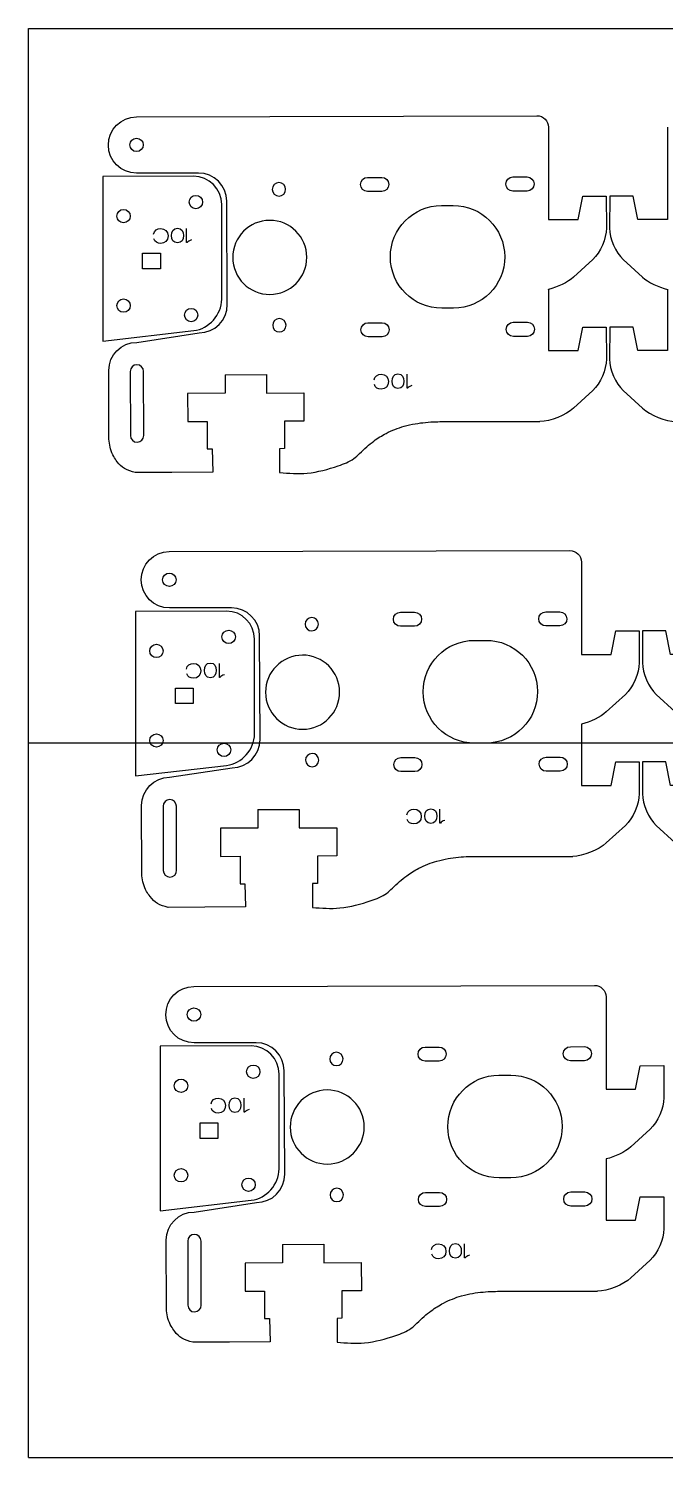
# Model space of a CAD drawing. Extents: x -610 to 0, y -305 to 0.
# Drawn here: x -609.6 to -473.8, y -304.8 to 0 of the extents above; entities that cross this region are included whole.
import ezdxf

# ---------------------------------------------------------------- set-up
doc = ezdxf.new("R2010")
doc.units = 0
doc.layers.add('CUTS', color=1, linetype='Continuous', true_color=0xff0000)
doc.layers.add('TEXT', color=5, linetype='Continuous', true_color=0x0000ff)
doc.layers.add('laser bed referance', color=3, linetype='Continuous', lineweight=25, true_color=0x00ff00)
doc.layers.add('Referance lines', color=2, linetype='Continuous', lineweight=25, true_color=0xffff00)

msp = doc.modelspace()

# ---------------------------------------------------------------- linework, layer by layer
at = {"layer": 'CUTS', "color": 1, "lineweight": 25, "true_color": 0xff0000}
for p, q in [((-586.6, -18.82), (-501.15, -18.59)), ((-567.68, -73.85), (-558.88, -73.82)), ((-567.67, -73.84), (-567.67, -77.79)), ((-558.88, -73.82), (-558.87, -77.76)), ((-567.67, -77.79), (-575.67, -77.82)), ((-575.67, -77.82), (-575.66, -83.82)), ((-558.87, -77.76), (-550.87, -77.73)), ((-550.87, -77.73), (-550.86, -83.74)), ((-575.66, -83.82), (-571.49, -83.81)), ((-571.49, -83.81), (-571.49, -89.65)), ((-550.86, -83.74), (-555, -83.75)), ((-555, -83.75), (-555, -89.61)), ((-521.04, -83.84), (-500.51, -83.82)), ((-592.43, -88.01), (-592.45, -87.57)), ((-571.49, -89.65), (-570.44, -89.65)), ((-570.44, -89.65), (-570.31, -94.61)), ((-556.04, -89.63), (-556.06, -94.73)), ((-555, -89.61), (-556.04, -89.63)), ((-579.01, -94.68), (-586.85, -94.72)), ((-570.31, -94.61), (-579.01, -94.68)), ((-579.6, -111.57), (-494.15, -111.34)), ((-560.68, -166.6), (-551.88, -166.58)), ((-560.67, -166.6), (-560.67, -170.55)), ((-551.88, -166.58), (-551.87, -170.52)), ((-560.67, -170.55), (-568.67, -170.58)), ((-568.67, -170.58), (-568.66, -176.58)), ((-551.87, -170.52), (-543.87, -170.49)), ((-543.87, -170.49), (-543.86, -176.5)), ((-568.66, -176.58), (-564.49, -176.56)), ((-564.49, -176.56), (-564.49, -182.41)), ((-543.86, -176.5), (-548, -176.51)), ((-548, -176.51), (-548, -182.36)), ((-514.04, -176.6), (-493.51, -176.58)), ((-585.43, -180.77), (-585.45, -180.33)), ((-564.49, -182.41), (-563.44, -182.41)), ((-563.44, -182.41), (-563.31, -187.36)), ((-549.04, -182.39), (-549.05, -187.49)), ((-548, -182.36), (-549.04, -182.39)), ((-572.01, -187.44), (-579.85, -187.48)), ((-563.31, -187.36), (-572.01, -187.44)), ((-574.35, -204.33), (-488.9, -204.1)), ((-555.43, -259.36), (-546.63, -259.33)), ((-555.42, -259.36), (-555.42, -263.31)), ((-546.63, -259.33), (-546.62, -263.28)), ((-555.42, -263.31), (-563.42, -263.34)), ((-563.42, -263.34), (-563.41, -269.34)), ((-546.62, -263.28), (-538.62, -263.25)), ((-538.62, -263.25), (-538.61, -269.25)), ((-563.41, -269.34), (-559.24, -269.32)), ((-559.24, -269.32), (-559.24, -275.17)), ((-538.61, -269.25), (-542.75, -269.27)), ((-542.75, -269.27), (-542.75, -275.12)), ((-508.79, -269.36), (-488.26, -269.34)), ((-580.18, -273.52), (-580.2, -273.09)), ((-559.24, -275.17), (-558.19, -275.16)), ((-558.19, -275.16), (-558.05, -280.12)), ((-543.79, -275.14), (-543.8, -280.24)), ((-542.75, -275.12), (-543.79, -275.14)), ((-566.76, -280.19), (-574.59, -280.23)), ((-558.05, -280.12), (-566.76, -280.19))]:
    msp.add_line(p, q, dxfattribs=at)
for points in [[(-498.68, -21.05), (-498.68, -40.75), (-492.35, -40.75), (-491.36, -35.73), (-486.36, -35.72), (-486.34, -42.56)], [(-473.33, -21.05), (-473.33, -40.75), (-479.66, -40.75), (-480.64, -35.73), (-485.64, -35.72), (-485.66, -42.56)], [(-574.4, -31.5), (-593.77, -31.56), (-593.77, -66.67), (-574.37, -64.43)], [(-573.33, -30.82), (-586.56, -30.83)], [(-537.28, -31.75), (-534.27, -31.74), (-534.27, -31.74)], [(-506.28, -31.66), (-503.27, -31.66), (-503.27, -31.66)], [(-534.27, -34.74), (-537.28, -34.75)], [(-503.27, -34.66), (-506.28, -34.66)], [(-568.41, -57.73), (-568.41, -37.51), (-568.41, -37.51)], [(-568.41, -57.73), (-568.41, -37.51), (-568.41, -37.51)], [(-567.22, -58.89), (-567.32, -36.8)], [(-521.51, -37.76), (-519.01, -37.75), (-519.01, -37.75)], [(-585.28, -48.64), (-585.28, -47.92), (-581.48, -47.92), (-581.48, -51.22), (-585.28, -51.22), (-585.28, -48.64), (-585.28, -48.64)], [(-489.27, -49.27), (-493.36, -53.03)], [(-482.73, -49.27), (-478.64, -53.03)], [(-498.67, -55.63), (-498.68, -55.62), (-498.68, -68.7), (-492.35, -68.7), (-491.36, -63.68), (-486.36, -63.67), (-486.34, -70.51)], [(-473.33, -55.63), (-473.33, -55.62), (-473.33, -68.7), (-479.66, -68.7), (-480.64, -63.68), (-485.64, -63.67), (-485.66, -70.51)], [(-518.95, -59.65), (-521.45, -59.66)], [(-537.2, -62.75), (-534.19, -62.74), (-534.19, -62.74)], [(-506.2, -62.66), (-503.19, -62.66), (-503.19, -62.66)], [(-586.51, -66.94), (-573.2, -64.91)], [(-534.18, -65.74), (-537.19, -65.75)], [(-503.18, -65.66), (-506.19, -65.66)], [(-592.45, -87.57), (-592.49, -72.96)], [(-587.91, -73.15), (-587.87, -86.81), (-587.87, -86.81)], [(-585.02, -86.8), (-585.06, -73.14)], [(-489.27, -77.22), (-493.36, -80.97)], [(-482.73, -77.22), (-478.64, -80.97)], [(-491.68, -113.81), (-491.68, -133.51), (-485.35, -133.51), (-484.36, -128.49), (-479.36, -128.48), (-479.34, -135.32)], [(-466.33, -113.81), (-466.33, -133.51), (-472.66, -133.51), (-473.64, -128.49), (-478.64, -128.48), (-478.66, -135.32)], [(-567.4, -124.26), (-586.77, -124.32), (-586.77, -159.43), (-567.37, -157.18)], [(-566.33, -123.57), (-579.56, -123.59)], [(-530.28, -124.51), (-527.27, -124.5), (-527.27, -124.5)], [(-499.28, -124.42), (-496.27, -124.41), (-496.27, -124.41)], [(-527.26, -127.5), (-530.27, -127.51)], [(-496.27, -127.41), (-499.28, -127.42)], [(-561.41, -150.49), (-561.41, -130.27), (-561.41, -130.27)], [(-561.41, -150.49), (-561.41, -130.27), (-561.41, -130.27)], [(-560.22, -151.65), (-560.32, -129.56)], [(-514.51, -130.51), (-512.01, -130.51), (-512.01, -130.51)], [(-578.28, -141.4), (-578.28, -140.68), (-574.48, -140.68), (-574.48, -143.98), (-578.28, -143.98), (-578.28, -141.4), (-578.28, -141.4)], [(-482.27, -142.03), (-486.36, -145.78)], [(-475.73, -142.03), (-471.64, -145.78)], [(-491.67, -148.39), (-491.68, -148.38), (-491.68, -161.46), (-485.35, -161.46), (-484.36, -156.44), (-479.36, -156.42), (-479.34, -163.27)], [(-466.33, -148.39), (-466.33, -148.38), (-466.33, -161.46), (-472.66, -161.46), (-473.64, -156.44), (-478.64, -156.42), (-478.66, -163.27)], [(-511.95, -152.41), (-514.45, -152.41)], [(-499.2, -155.42), (-496.19, -155.41), (-496.19, -155.41)], [(-579.51, -159.7), (-566.2, -157.67)], [(-530.2, -155.51), (-527.19, -155.5), (-527.19, -155.5)], [(-496.18, -158.41), (-499.19, -158.42)], [(-527.18, -158.5), (-530.19, -158.51)], [(-585.45, -180.33), (-585.49, -165.72)], [(-580.91, -165.91), (-580.87, -179.57), (-580.87, -179.57)], [(-578.02, -179.56), (-578.06, -165.9)], [(-482.27, -169.97), (-486.36, -173.73)], [(-475.73, -169.97), (-471.64, -173.73)], [(-486.42, -206.56), (-486.42, -226.27), (-480.1, -226.27), (-479.11, -221.25), (-474.11, -221.23), (-474.09, -228.08)], [(-561.08, -216.33), (-574.31, -216.35)], [(-562.15, -217.02), (-581.52, -217.07), (-581.52, -252.19), (-562.12, -249.94)], [(-525.03, -217.26), (-522.02, -217.25), (-522.02, -217.25)], [(-494.03, -217.18), (-491.02, -217.17), (-491.02, -217.17)], [(-554.97, -244.41), (-555.07, -222.32)], [(-522.01, -220.25), (-525.02, -220.26)], [(-491.01, -220.17), (-494.02, -220.18)], [(-556.16, -243.25), (-556.16, -223.03), (-556.16, -223.03)], [(-556.16, -243.25), (-556.16, -223.03), (-556.16, -223.03)], [(-509.26, -223.27), (-506.76, -223.26), (-506.76, -223.26)], [(-573.03, -234.15), (-573.03, -233.44), (-569.23, -233.44), (-569.23, -236.74), (-573.03, -236.74), (-573.03, -234.15), (-573.03, -234.15)], [(-477.02, -234.78), (-481.11, -238.54)], [(-486.42, -241.14), (-486.42, -241.13), (-486.42, -254.21), (-480.1, -254.21), (-479.11, -249.19), (-474.11, -249.18), (-474.09, -256.02)], [(-506.7, -245.16), (-509.2, -245.17)], [(-524.95, -248.26), (-521.94, -248.26), (-521.94, -248.26)], [(-493.95, -248.18), (-490.94, -248.17), (-490.94, -248.17)], [(-574.26, -252.46), (-560.95, -250.43)], [(-521.93, -251.26), (-524.94, -251.26)], [(-490.93, -251.17), (-493.94, -251.18)], [(-580.2, -273.09), (-580.24, -258.47)], [(-575.66, -258.66), (-575.62, -272.33), (-575.62, -272.33)], [(-572.77, -272.32), (-572.81, -258.66)], [(-477.02, -262.73), (-481.11, -266.49)]]:
    msp.add_lwpolyline(points, dxfattribs=at)
for points in [[(-592.58, -24.85), (-592.59, -21.54), (-589.91, -18.83), (-586.6, -18.82)], [(-501.15, -18.59), (-499.79, -18.58), (-498.68, -19.69), (-498.68, -21.05)], [(-588, -24.82), (-588, -24.03), (-587.36, -23.39), (-586.57, -23.39)], [(-586.57, -23.39), (-585.78, -23.39), (-585.15, -24.03), (-585.15, -24.82)], [(-586.56, -30.83), (-589.88, -30.84), (-592.57, -28.16), (-592.58, -24.85)], [(-586.57, -26.24), (-587.36, -26.24), (-588, -25.61), (-588, -24.82)], [(-585.15, -24.82), (-585.15, -25.61), (-585.78, -26.24), (-586.57, -26.24)], [(-568.41, -37.51), (-568.4, -34.2), (-571.09, -31.51), (-574.4, -31.5)], [(-567.32, -36.8), (-567.33, -33.49), (-570.02, -30.81), (-573.33, -30.82)], [(-556.19, -32.87), (-556.98, -32.87), (-557.61, -33.51), (-557.61, -34.3)], [(-554.76, -34.29), (-554.76, -33.5), (-555.4, -32.87), (-556.19, -32.87)], [(-538.78, -33.25), (-538.78, -32.42), (-538.11, -31.75), (-537.28, -31.75)], [(-537.28, -34.75), (-538.1, -34.75), (-538.78, -34.08), (-538.78, -33.25)], [(-534.27, -31.74), (-533.44, -31.74), (-532.77, -32.41), (-532.77, -33.24)], [(-532.77, -33.24), (-532.77, -34.06), (-533.44, -34.74), (-534.27, -34.74)], [(-507.78, -33.17), (-507.78, -32.34), (-507.11, -31.67), (-506.28, -31.66)], [(-506.28, -34.66), (-507.1, -34.67), (-507.78, -34), (-507.78, -33.17)], [(-503.27, -31.66), (-502.45, -31.65), (-501.77, -32.32), (-501.77, -33.15)], [(-501.77, -33.15), (-501.77, -33.98), (-502.44, -34.65), (-503.27, -34.66)], [(-575.34, -37.01), (-575.34, -36.22), (-574.7, -35.58), (-573.91, -35.58)], [(-573.91, -35.58), (-573.13, -35.58), (-572.49, -36.22), (-572.49, -37.01)], [(-557.61, -34.3), (-557.61, -35.08), (-556.97, -35.72), (-556.18, -35.72)], [(-556.18, -35.72), (-555.4, -35.72), (-554.76, -35.08), (-554.76, -34.29)], [(-590.76, -40), (-590.76, -39.22), (-590.12, -38.58), (-589.34, -38.58)], [(-589.34, -38.58), (-588.55, -38.58), (-587.91, -39.22), (-587.91, -40)], [(-573.91, -38.43), (-574.7, -38.43), (-575.34, -37.79), (-575.34, -37.01)], [(-572.49, -37.01), (-572.49, -37.79), (-573.13, -38.43), (-573.91, -38.43)], [(-532.43, -48.74), (-532.45, -42.69), (-527.56, -37.77), (-521.51, -37.76)], [(-519.01, -37.75), (-512.96, -37.73), (-508.05, -42.62), (-508.03, -48.67)], [(-589.34, -41.43), (-590.12, -41.43), (-590.76, -40.79), (-590.76, -40)], [(-587.91, -40), (-587.91, -40.79), (-588.55, -41.43), (-589.34, -41.43)], [(-558.17, -40.91), (-562.53, -40.92), (-566.06, -44.46), (-566.05, -48.83)], [(-550.25, -48.78), (-550.26, -44.42), (-553.81, -40.89), (-558.17, -40.91)], [(-486.34, -42.56), (-486.34, -44.76), (-487.66, -47.78), (-489.27, -49.27)], [(-485.66, -42.56), (-485.67, -44.76), (-484.35, -47.78), (-482.73, -49.27)], [(-521.45, -59.66), (-527.5, -59.67), (-532.42, -54.78), (-532.43, -48.74)], [(-508.03, -48.67), (-508.02, -54.72), (-512.9, -59.63), (-518.95, -59.65)], [(-566.05, -48.83), (-566.04, -53.19), (-562.49, -56.72), (-558.13, -56.71)], [(-558.13, -56.71), (-553.76, -56.69), (-550.24, -53.15), (-550.25, -48.78)], [(-493.36, -53.03), (-494.57, -54.14), (-496.8, -55.17), (-498.67, -55.63)], [(-478.64, -53.03), (-477.44, -54.14), (-475.2, -55.17), (-473.33, -55.63)], [(-590.76, -59.1), (-590.76, -58.32), (-590.12, -57.68), (-589.34, -57.68)], [(-589.34, -57.68), (-588.55, -57.68), (-587.91, -58.32), (-587.91, -59.1)], [(-574.37, -64.43), (-571.09, -64.04), (-568.41, -61.03), (-568.41, -57.73)], [(-589.34, -60.53), (-590.12, -60.53), (-590.76, -59.89), (-590.76, -59.1)], [(-587.91, -59.1), (-587.91, -59.89), (-588.55, -60.53), (-589.34, -60.53)], [(-576.34, -61.11), (-576.34, -60.32), (-575.7, -59.68), (-574.91, -59.68)], [(-574.91, -59.68), (-574.13, -59.68), (-573.49, -60.32), (-573.49, -61.11)], [(-573.2, -64.91), (-569.89, -64.9), (-567.21, -62.21), (-567.22, -58.89)], [(-574.91, -62.53), (-575.7, -62.53), (-576.34, -61.89), (-576.34, -61.11)], [(-573.49, -61.11), (-573.49, -61.89), (-574.13, -62.53), (-574.91, -62.53)], [(-556.11, -61.88), (-556.9, -61.88), (-557.54, -62.52), (-557.53, -63.3)], [(-557.53, -63.3), (-557.53, -64.09), (-556.89, -64.73), (-556.1, -64.72)], [(-554.68, -63.3), (-554.69, -62.51), (-555.33, -61.87), (-556.11, -61.88)], [(-556.1, -64.72), (-555.32, -64.72), (-554.68, -64.08), (-554.68, -63.3)], [(-538.69, -64.25), (-538.7, -63.42), (-538.03, -62.75), (-537.2, -62.75)], [(-534.19, -62.74), (-533.36, -62.74), (-532.69, -63.41), (-532.69, -64.24)], [(-507.7, -64.17), (-507.7, -63.34), (-507.03, -62.67), (-506.2, -62.66)], [(-503.19, -62.66), (-502.36, -62.65), (-501.69, -63.32), (-501.69, -64.15)], [(-592.49, -72.96), (-592.5, -69.65), (-589.82, -66.95), (-586.51, -66.94)], [(-537.19, -65.75), (-538.02, -65.75), (-538.69, -65.08), (-538.69, -64.25)], [(-532.69, -64.24), (-532.68, -65.07), (-533.35, -65.74), (-534.18, -65.74)], [(-506.19, -65.66), (-507.02, -65.67), (-507.69, -65), (-507.7, -64.17)], [(-501.69, -64.15), (-501.68, -64.98), (-502.35, -65.65), (-503.18, -65.66)], [(-586.49, -71.72), (-587.27, -71.72), (-587.91, -72.36), (-587.91, -73.15)], [(-585.06, -73.14), (-585.06, -72.35), (-585.7, -71.72), (-586.49, -71.72)], [(-486.34, -70.51), (-486.34, -72.71), (-487.66, -75.73), (-489.27, -77.22)], [(-485.66, -70.51), (-485.67, -72.71), (-484.35, -75.73), (-482.73, -77.22)], [(-493.36, -80.97), (-494.98, -82.46), (-498.31, -83.82), (-500.51, -83.82)], [(-478.64, -80.97), (-477.02, -82.46), (-473.7, -83.82), (-471.5, -83.82)], [(-587.87, -86.81), (-587.87, -87.6), (-587.23, -88.24), (-586.44, -88.23)], [(-586.44, -88.23), (-585.65, -88.23), (-585.02, -87.59), (-585.02, -86.8)], [(-585.58, -117.61), (-585.59, -114.29), (-582.91, -111.58), (-579.6, -111.57)], [(-494.15, -111.34), (-492.79, -111.34), (-491.68, -112.44), (-491.68, -113.81)], [(-579.56, -123.59), (-582.88, -123.6), (-585.57, -120.92), (-585.58, -117.61)], [(-581, -117.58), (-581, -116.79), (-580.36, -116.15), (-579.57, -116.15)], [(-579.57, -119), (-580.36, -119), (-581, -118.36), (-581, -117.58)], [(-579.57, -116.15), (-578.78, -116.15), (-578.15, -116.79), (-578.15, -117.58)], [(-578.15, -117.58), (-578.15, -118.36), (-578.78, -119), (-579.57, -119)], [(-561.41, -130.27), (-561.4, -126.96), (-564.09, -124.27), (-567.4, -124.26)], [(-560.32, -129.56), (-560.33, -126.24), (-563.02, -123.57), (-566.33, -123.57)], [(-531.78, -126.01), (-531.78, -125.18), (-531.11, -124.51), (-530.28, -124.51)], [(-527.27, -124.5), (-526.44, -124.49), (-525.77, -125.17), (-525.77, -125.99)], [(-500.78, -125.93), (-500.78, -125.1), (-500.11, -124.42), (-499.28, -124.42)], [(-496.27, -124.41), (-495.45, -124.41), (-494.77, -125.08), (-494.77, -125.91)], [(-549.19, -125.63), (-549.98, -125.63), (-550.61, -126.27), (-550.61, -127.06)], [(-550.61, -127.06), (-550.61, -127.84), (-549.97, -128.48), (-549.18, -128.48)], [(-547.76, -127.05), (-547.76, -126.26), (-548.4, -125.62), (-549.19, -125.63)], [(-549.18, -128.48), (-548.4, -128.47), (-547.76, -127.83), (-547.76, -127.05)], [(-530.27, -127.51), (-531.1, -127.51), (-531.78, -126.84), (-531.78, -126.01)], [(-525.77, -125.99), (-525.77, -126.82), (-526.44, -127.5), (-527.26, -127.5)], [(-499.28, -127.42), (-500.1, -127.42), (-500.78, -126.75), (-500.78, -125.93)], [(-494.77, -125.91), (-494.77, -126.74), (-495.44, -127.41), (-496.27, -127.41)], [(-568.34, -129.76), (-568.34, -128.98), (-567.7, -128.34), (-566.91, -128.34)], [(-566.91, -131.19), (-567.7, -131.19), (-568.34, -130.55), (-568.34, -129.76)], [(-566.91, -128.34), (-566.13, -128.34), (-565.49, -128.98), (-565.49, -129.76)], [(-565.49, -129.76), (-565.49, -130.55), (-566.13, -131.19), (-566.91, -131.19)], [(-525.43, -141.49), (-525.45, -135.44), (-520.56, -130.53), (-514.51, -130.51)], [(-512.01, -130.51), (-505.96, -130.49), (-501.05, -135.38), (-501.03, -141.43)], [(-583.76, -132.76), (-583.76, -131.98), (-583.12, -131.34), (-582.33, -131.34)], [(-582.33, -134.19), (-583.12, -134.19), (-583.76, -133.55), (-583.76, -132.76)], [(-582.33, -131.34), (-581.55, -131.34), (-580.91, -131.98), (-580.91, -132.76)], [(-580.91, -132.76), (-580.91, -133.55), (-581.55, -134.19), (-582.33, -134.19)], [(-551.17, -133.66), (-555.53, -133.68), (-559.06, -137.22), (-559.05, -141.58)], [(-543.25, -141.54), (-543.26, -137.18), (-546.81, -133.65), (-551.17, -133.66)], [(-479.34, -135.32), (-479.33, -137.52), (-480.65, -140.54), (-482.27, -142.03)], [(-478.66, -135.32), (-478.67, -137.52), (-477.35, -140.54), (-475.73, -142.03)], [(-559.05, -141.58), (-559.04, -145.95), (-555.49, -149.47), (-551.13, -149.46)], [(-551.13, -149.46), (-546.76, -149.45), (-543.24, -145.9), (-543.25, -141.54)], [(-514.45, -152.41), (-520.5, -152.43), (-525.42, -147.54), (-525.43, -141.49)], [(-501.03, -141.43), (-501.01, -147.47), (-505.9, -152.39), (-511.95, -152.41)], [(-486.36, -145.78), (-487.57, -146.89), (-489.8, -147.93), (-491.67, -148.39)], [(-583.76, -151.86), (-583.76, -151.08), (-583.12, -150.44), (-582.33, -150.44)], [(-582.33, -153.29), (-583.12, -153.29), (-583.76, -152.65), (-583.76, -151.86)], [(-582.33, -150.44), (-581.55, -150.44), (-580.91, -151.08), (-580.91, -151.86)], [(-580.91, -151.86), (-580.91, -152.65), (-581.55, -153.29), (-582.33, -153.29)], [(-567.37, -157.18), (-564.09, -156.8), (-561.41, -153.79), (-561.41, -150.49)], [(-566.2, -157.67), (-562.89, -157.66), (-560.21, -154.97), (-560.22, -151.65)], [(-569.34, -153.86), (-569.34, -153.08), (-568.7, -152.44), (-567.91, -152.44)], [(-567.91, -155.29), (-568.7, -155.29), (-569.34, -154.65), (-569.34, -153.86)], [(-567.91, -152.44), (-567.13, -152.44), (-566.49, -153.08), (-566.49, -153.86)], [(-566.49, -153.86), (-566.49, -154.65), (-567.13, -155.29), (-567.91, -155.29)], [(-549.11, -154.63), (-549.9, -154.64), (-550.54, -155.27), (-550.53, -156.06)], [(-547.68, -156.05), (-547.69, -155.27), (-548.33, -154.63), (-549.11, -154.63)], [(-500.69, -156.93), (-500.7, -156.1), (-500.03, -155.42), (-499.2, -155.42)], [(-496.19, -155.41), (-495.36, -155.41), (-494.69, -156.08), (-494.68, -156.91)], [(-550.53, -156.06), (-550.53, -156.85), (-549.89, -157.48), (-549.1, -157.48)], [(-549.1, -157.48), (-548.32, -157.48), (-547.68, -156.84), (-547.68, -156.05)], [(-531.69, -157.01), (-531.7, -156.18), (-531.03, -155.51), (-530.2, -155.51)], [(-530.19, -158.51), (-531.02, -158.51), (-531.69, -157.84), (-531.69, -157.01)], [(-527.19, -155.5), (-526.36, -155.49), (-525.69, -156.17), (-525.68, -156.99)], [(-525.68, -156.99), (-525.68, -157.82), (-526.35, -158.5), (-527.18, -158.5)], [(-499.19, -158.42), (-500.02, -158.42), (-500.69, -157.75), (-500.69, -156.93)], [(-494.68, -156.91), (-494.68, -157.74), (-495.35, -158.41), (-496.18, -158.41)], [(-585.49, -165.72), (-585.5, -162.4), (-582.82, -159.71), (-579.51, -159.7)], [(-579.48, -164.48), (-580.27, -164.48), (-580.91, -165.12), (-580.91, -165.91)], [(-578.06, -165.9), (-578.06, -165.11), (-578.7, -164.48), (-579.48, -164.48)], [(-479.34, -163.27), (-479.33, -165.47), (-480.65, -168.48), (-482.27, -169.97)], [(-478.66, -163.27), (-478.67, -165.47), (-477.35, -168.48), (-475.73, -169.97)], [(-486.36, -173.73), (-487.98, -175.22), (-491.31, -176.58), (-493.51, -176.58)], [(-580.87, -179.57), (-580.87, -180.36), (-580.23, -180.99), (-579.44, -180.99)], [(-579.44, -180.99), (-578.65, -180.99), (-578.02, -180.35), (-578.02, -179.56)], [(-488.9, -204.1), (-487.54, -204.1), (-486.43, -205.2), (-486.42, -206.56)], [(-580.33, -210.36), (-580.34, -207.05), (-577.66, -204.34), (-574.35, -204.33)], [(-575.75, -210.33), (-575.75, -209.55), (-575.11, -208.91), (-574.32, -208.91)], [(-574.32, -208.91), (-573.53, -208.91), (-572.89, -209.55), (-572.89, -210.33)], [(-574.31, -216.35), (-577.63, -216.36), (-580.32, -213.68), (-580.33, -210.36)], [(-574.32, -211.76), (-575.11, -211.76), (-575.75, -211.12), (-575.75, -210.33)], [(-572.89, -210.33), (-572.89, -211.12), (-573.53, -211.76), (-574.32, -211.76)], [(-555.07, -222.32), (-555.08, -219), (-557.77, -216.32), (-561.08, -216.33)], [(-556.16, -223.03), (-556.15, -219.71), (-558.83, -217.02), (-562.15, -217.02)], [(-543.94, -218.38), (-544.73, -218.39), (-545.36, -219.03), (-545.36, -219.81)], [(-542.51, -219.8), (-542.51, -219.02), (-543.15, -218.38), (-543.94, -218.38)], [(-526.53, -218.77), (-526.53, -217.94), (-525.86, -217.27), (-525.03, -217.26)], [(-525.02, -220.26), (-525.85, -220.27), (-526.53, -219.6), (-526.53, -218.77)], [(-522.02, -217.25), (-521.19, -217.25), (-520.52, -217.92), (-520.52, -218.75)], [(-520.52, -218.75), (-520.52, -219.58), (-521.19, -220.25), (-522.01, -220.25)], [(-495.53, -218.68), (-495.53, -217.85), (-494.86, -217.18), (-494.03, -217.18)], [(-494.02, -220.18), (-494.85, -220.18), (-495.53, -219.51), (-495.53, -218.68)], [(-491.02, -217.17), (-490.2, -217.17), (-489.52, -217.84), (-489.52, -218.67)], [(-489.52, -218.67), (-489.52, -219.49), (-490.19, -220.17), (-491.01, -220.17)], [(-563.09, -222.52), (-563.09, -221.73), (-562.45, -221.1), (-561.66, -221.1)], [(-561.66, -221.1), (-560.88, -221.1), (-560.24, -221.73), (-560.24, -222.52)], [(-545.36, -219.81), (-545.36, -220.6), (-544.72, -221.24), (-543.93, -221.23)], [(-543.93, -221.23), (-543.15, -221.23), (-542.51, -220.59), (-542.51, -219.8)], [(-578.51, -225.52), (-578.51, -224.73), (-577.87, -224.09), (-577.08, -224.09)], [(-577.08, -226.94), (-577.87, -226.94), (-578.51, -226.31), (-578.51, -225.52)], [(-577.08, -224.09), (-576.3, -224.09), (-575.66, -224.73), (-575.66, -225.52)], [(-575.66, -225.52), (-575.66, -226.31), (-576.3, -226.94), (-577.08, -226.94)], [(-561.66, -223.94), (-562.45, -223.94), (-563.09, -223.31), (-563.09, -222.52)], [(-560.24, -222.52), (-560.24, -223.31), (-560.88, -223.94), (-561.66, -223.94)], [(-520.18, -234.25), (-520.2, -228.2), (-515.31, -223.29), (-509.26, -223.27)], [(-506.76, -223.26), (-500.71, -223.25), (-495.8, -228.14), (-495.78, -234.18)], [(-545.92, -226.42), (-550.28, -226.43), (-553.81, -229.98), (-553.8, -234.34)], [(-538, -234.3), (-538.01, -229.94), (-541.56, -226.41), (-545.92, -226.42)], [(-474.09, -228.08), (-474.08, -230.28), (-475.4, -233.3), (-477.02, -234.78)], [(-553.8, -234.34), (-553.79, -238.7), (-550.24, -242.23), (-545.88, -242.22)], [(-545.88, -242.22), (-541.51, -242.21), (-537.99, -238.66), (-538, -234.3)], [(-509.2, -245.17), (-515.25, -245.19), (-520.17, -240.3), (-520.18, -234.25)], [(-495.78, -234.18), (-495.76, -240.23), (-500.65, -245.15), (-506.7, -245.16)], [(-481.11, -238.54), (-482.32, -239.65), (-484.55, -240.68), (-486.42, -241.14)], [(-578.51, -244.62), (-578.51, -243.83), (-577.87, -243.19), (-577.08, -243.19)], [(-577.08, -243.19), (-576.3, -243.19), (-575.66, -243.83), (-575.66, -244.62)], [(-562.12, -249.94), (-558.84, -249.56), (-556.16, -246.55), (-556.16, -243.25)], [(-577.08, -246.04), (-577.87, -246.04), (-578.51, -245.41), (-578.51, -244.62)], [(-575.66, -244.62), (-575.66, -245.41), (-576.3, -246.04), (-577.08, -246.04)], [(-564.09, -246.62), (-564.09, -245.83), (-563.45, -245.2), (-562.66, -245.2)], [(-562.66, -248.04), (-563.45, -248.04), (-564.09, -247.41), (-564.09, -246.62)], [(-562.66, -245.2), (-561.88, -245.2), (-561.24, -245.83), (-561.24, -246.62)], [(-561.24, -246.62), (-561.24, -247.41), (-561.88, -248.04), (-562.66, -248.04)], [(-560.95, -250.43), (-557.63, -250.42), (-554.96, -247.72), (-554.97, -244.41)], [(-543.86, -247.39), (-544.65, -247.39), (-545.28, -248.03), (-545.28, -248.82)], [(-545.28, -248.82), (-545.28, -249.61), (-544.64, -250.24), (-543.85, -250.24)], [(-542.43, -248.81), (-542.44, -248.02), (-543.07, -247.39), (-543.86, -247.39)], [(-543.85, -250.24), (-543.07, -250.24), (-542.43, -249.6), (-542.43, -248.81)], [(-526.44, -249.77), (-526.45, -248.94), (-525.78, -248.27), (-524.95, -248.26)], [(-524.94, -251.26), (-525.77, -251.27), (-526.44, -250.6), (-526.44, -249.77)], [(-521.94, -248.26), (-521.11, -248.25), (-520.44, -248.92), (-520.43, -249.75)], [(-520.43, -249.75), (-520.43, -250.58), (-521.1, -251.25), (-521.93, -251.26)], [(-495.44, -249.68), (-495.45, -248.85), (-494.78, -248.18), (-493.95, -248.18)], [(-493.94, -251.18), (-494.77, -251.18), (-495.44, -250.51), (-495.44, -249.68)], [(-490.94, -248.17), (-490.11, -248.17), (-489.44, -248.84), (-489.43, -249.67)], [(-489.43, -249.67), (-489.43, -250.5), (-490.1, -251.17), (-490.93, -251.17)], [(-580.24, -258.47), (-580.25, -255.16), (-577.57, -252.47), (-574.26, -252.46)], [(-474.09, -256.02), (-474.08, -258.22), (-475.4, -261.24), (-477.02, -262.73)], [(-574.23, -257.23), (-575.02, -257.24), (-575.66, -257.88), (-575.66, -258.66)], [(-572.81, -258.66), (-572.81, -257.87), (-573.45, -257.23), (-574.23, -257.23)], [(-481.11, -266.49), (-482.73, -267.98), (-486.06, -269.33), (-488.26, -269.34)], [(-575.62, -272.33), (-575.62, -273.11), (-574.98, -273.75), (-574.19, -273.75)], [(-574.19, -273.75), (-573.4, -273.74), (-572.77, -273.11), (-572.77, -272.32)]]:
    msp.add_open_spline(points, degree=3, dxfattribs=at)
for points, knots in [([(-556.06, -94.73), (-554.09, -94.87), (-549.83, -95.18), (-544.54, -93.67), (-540.68, -92.24), (-538.88, -90.54), (-537.53, -89.22), (-535.67, -87.73), (-533.07, -86.09), (-530.06, -84.91), (-526.46, -84.12), (-523.62, -83.87), (-521.59, -83.85), (-521.04, -83.84)], [0, 0, 0, 0, 5.875427, 12.707763, 16.361945, 17.995967, 20.0759, 22.036762, 25.11717, 29.265572, 31.675807, 36.152851, 37.779355, 37.779355, 37.779355, 37.779355]), ([(-586.85, -94.72), (-587.64, -94.5), (-589.14, -94.1), (-590.56, -92.64), (-591.53, -91.2), (-592.19, -89.72), (-592.35, -88.57), (-592.43, -88.01)], [0, 0, 0, 0, 2.433095, 4.57217, 5.897493, 7.664195, 9.361944, 9.361944, 9.361944, 9.361944]), ([(-549.05, -187.49), (-547.09, -187.63), (-542.83, -187.93), (-537.54, -186.43), (-533.68, -185), (-531.88, -183.29), (-530.53, -181.97), (-528.67, -180.49), (-526.07, -178.85), (-523.06, -177.67), (-519.46, -176.87), (-516.62, -176.62), (-514.59, -176.61), (-514.04, -176.6)], [0, 0, 0, 0, 5.875427, 12.707763, 16.361945, 17.995967, 20.0759, 22.036762, 25.11717, 29.265572, 31.675807, 36.152851, 37.779355, 37.779355, 37.779355, 37.779355]), ([(-579.85, -187.48), (-580.64, -187.26), (-582.14, -186.86), (-583.56, -185.4), (-584.52, -183.95), (-585.19, -182.48), (-585.35, -181.33), (-585.43, -180.77)], [0, 0, 0, 0, 2.433095, 4.57217, 5.897493, 7.664195, 9.361944, 9.361944, 9.361944, 9.361944]), ([(-543.8, -280.24), (-541.84, -280.38), (-537.58, -280.69), (-532.29, -279.19), (-528.43, -277.76), (-526.63, -276.05), (-525.28, -274.73), (-523.42, -273.25), (-520.82, -271.61), (-517.8, -270.42), (-514.21, -269.63), (-511.37, -269.38), (-509.33, -269.36), (-508.79, -269.36)], [0, 0, 0, 0, 5.875427, 12.707763, 16.361945, 17.995967, 20.0759, 22.036762, 25.11717, 29.265572, 31.675807, 36.152851, 37.779355, 37.779355, 37.779355, 37.779355]), ([(-574.59, -280.23), (-575.39, -280.02), (-576.89, -279.61), (-578.31, -278.16), (-579.27, -276.71), (-579.94, -275.23), (-580.1, -274.09), (-580.18, -273.52)], [0, 0, 0, 0, 2.433095, 4.57217, 5.897493, 7.664195, 9.361944, 9.361944, 9.361944, 9.361944])]:
    msp.add_open_spline(points, degree=3, knots=knots, dxfattribs=at)
at = {"layer": 'laser bed referance'}
for p, q in [((-609.6, 0), (0, 0)), ((-609.6, -304.8), (-609.6, 0)), ((-609.6, -304.8), (0, -304.8))]:
    msp.add_line(p, q, dxfattribs=at)
at = {"layer": 'Referance lines'}
msp.add_line((-609.6, -152.4), (0, -152.4), dxfattribs=at)
at = {"layer": 'TEXT', "color": 5, "true_color": 0x0000ff}
for points in [[(-575.77, -45.64), (-575.88, -45.64), (-575.88, -42.66)], [(-528.76, -76.72), (-528.86, -76.72), (-528.86, -73.74)], [(-568.77, -138.4), (-568.88, -138.4), (-568.88, -135.42)], [(-521.75, -169.48), (-521.86, -169.48), (-521.86, -166.5)], [(-563.52, -231.16), (-563.63, -231.16), (-563.63, -228.18)], [(-516.5, -262.24), (-516.61, -262.24), (-516.61, -259.26)]]:
    msp.add_lwpolyline(points, dxfattribs=at)
for points in [[(-582.92, -43.88), (-582.83, -43.07), (-582.11, -42.66), (-581.41, -42.66)], [(-581.41, -42.66), (-580.54, -42.66), (-579.84, -43.24), (-579.84, -44.24)], [(-579.09, -44.15), (-579.09, -43.31), (-578.75, -42.6), (-577.82, -42.6)], [(-577.82, -42.6), (-576.89, -42.6), (-576.56, -43.31), (-576.56, -44.15)], [(-581.41, -45.82), (-582.12, -45.82), (-582.69, -45.53), (-582.85, -44.87)], [(-579.84, -44.24), (-579.84, -45.24), (-580.54, -45.82), (-581.41, -45.82)], [(-577.82, -45.71), (-578.75, -45.71), (-579.09, -44.99), (-579.09, -44.15)], [(-576.56, -44.15), (-576.56, -44.99), (-576.89, -45.71), (-577.82, -45.71)], [(-574.83, -45.08), (-575.29, -45.19), (-575.6, -45.43), (-575.77, -45.64)], [(-535.9, -74.96), (-535.82, -74.15), (-535.09, -73.74), (-534.39, -73.74)], [(-534.39, -76.9), (-535.11, -76.9), (-535.67, -76.61), (-535.83, -75.95)], [(-534.39, -73.74), (-533.53, -73.74), (-532.82, -74.32), (-532.82, -75.32)], [(-532.82, -75.32), (-532.82, -76.32), (-533.53, -76.9), (-534.39, -76.9)], [(-532.07, -75.23), (-532.07, -74.4), (-531.74, -73.68), (-530.8, -73.68)], [(-530.8, -76.79), (-531.74, -76.79), (-532.07, -76.07), (-532.07, -75.23)], [(-530.8, -73.68), (-529.87, -73.68), (-529.54, -74.4), (-529.54, -75.23)], [(-529.54, -75.23), (-529.54, -76.07), (-529.87, -76.79), (-530.8, -76.79)], [(-527.82, -76.16), (-528.27, -76.27), (-528.58, -76.52), (-528.76, -76.72)], [(-575.92, -136.63), (-575.83, -135.83), (-575.11, -135.42), (-574.41, -135.42)], [(-574.41, -135.42), (-573.54, -135.42), (-572.84, -136), (-572.84, -137)], [(-572.84, -137), (-572.84, -138), (-573.54, -138.58), (-574.41, -138.58)], [(-572.09, -136.91), (-572.09, -136.07), (-571.75, -135.35), (-570.82, -135.35)], [(-570.82, -138.47), (-571.75, -138.47), (-572.09, -137.75), (-572.09, -136.91)], [(-570.82, -135.35), (-569.89, -135.35), (-569.56, -136.07), (-569.56, -136.91)], [(-569.56, -136.91), (-569.56, -137.75), (-569.89, -138.47), (-570.82, -138.47)], [(-574.41, -138.58), (-575.12, -138.58), (-575.69, -138.28), (-575.85, -137.63)], [(-567.83, -137.84), (-568.29, -137.95), (-568.6, -138.19), (-568.77, -138.4)], [(-528.9, -167.72), (-528.81, -166.91), (-528.09, -166.5), (-527.39, -166.5)], [(-527.39, -166.5), (-526.53, -166.5), (-525.82, -167.08), (-525.82, -168.08)], [(-525.07, -167.99), (-525.07, -167.15), (-524.73, -166.43), (-523.8, -166.43)], [(-523.8, -166.43), (-522.87, -166.43), (-522.54, -167.15), (-522.54, -167.99)], [(-527.39, -169.66), (-528.1, -169.66), (-528.67, -169.37), (-528.83, -168.71)], [(-525.82, -168.08), (-525.82, -169.08), (-526.53, -169.66), (-527.39, -169.66)], [(-523.8, -169.55), (-524.73, -169.55), (-525.07, -168.83), (-525.07, -167.99)], [(-522.54, -167.99), (-522.54, -168.83), (-522.87, -169.55), (-523.8, -169.55)], [(-520.82, -168.92), (-521.27, -169.03), (-521.58, -169.27), (-521.75, -169.48)], [(-570.67, -229.39), (-570.58, -228.58), (-569.86, -228.18), (-569.16, -228.18)], [(-569.16, -228.18), (-568.29, -228.18), (-567.59, -228.76), (-567.59, -229.76)], [(-566.84, -229.67), (-566.84, -228.83), (-566.5, -228.11), (-565.57, -228.11)], [(-565.57, -228.11), (-564.64, -228.11), (-564.31, -228.83), (-564.31, -229.67)], [(-569.16, -231.33), (-569.87, -231.33), (-570.44, -231.04), (-570.6, -230.39)], [(-567.59, -229.76), (-567.59, -230.75), (-568.29, -231.33), (-569.16, -231.33)], [(-565.57, -231.22), (-566.5, -231.22), (-566.84, -230.5), (-566.84, -229.67)], [(-564.31, -229.67), (-564.31, -230.5), (-564.64, -231.22), (-565.57, -231.22)], [(-562.58, -230.59), (-563.04, -230.71), (-563.34, -230.95), (-563.52, -231.16)], [(-523.65, -260.47), (-523.56, -259.67), (-522.84, -259.26), (-522.14, -259.26)], [(-522.14, -262.41), (-522.85, -262.41), (-523.42, -262.12), (-523.58, -261.47)], [(-522.14, -259.26), (-521.28, -259.26), (-520.57, -259.84), (-520.57, -260.84)], [(-520.57, -260.84), (-520.57, -261.84), (-521.28, -262.41), (-522.14, -262.41)], [(-519.82, -260.75), (-519.82, -259.91), (-519.48, -259.19), (-518.55, -259.19)], [(-518.55, -262.31), (-519.48, -262.31), (-519.82, -261.59), (-519.82, -260.75)], [(-518.55, -259.19), (-517.62, -259.19), (-517.29, -259.91), (-517.29, -260.75)], [(-517.29, -260.75), (-517.29, -261.59), (-517.62, -262.31), (-518.55, -262.31)], [(-515.56, -261.68), (-516.02, -261.79), (-516.33, -262.03), (-516.5, -262.24)]]:
    msp.add_open_spline(points, degree=3, dxfattribs=at)

doc.saveas('drawing.dxf')
